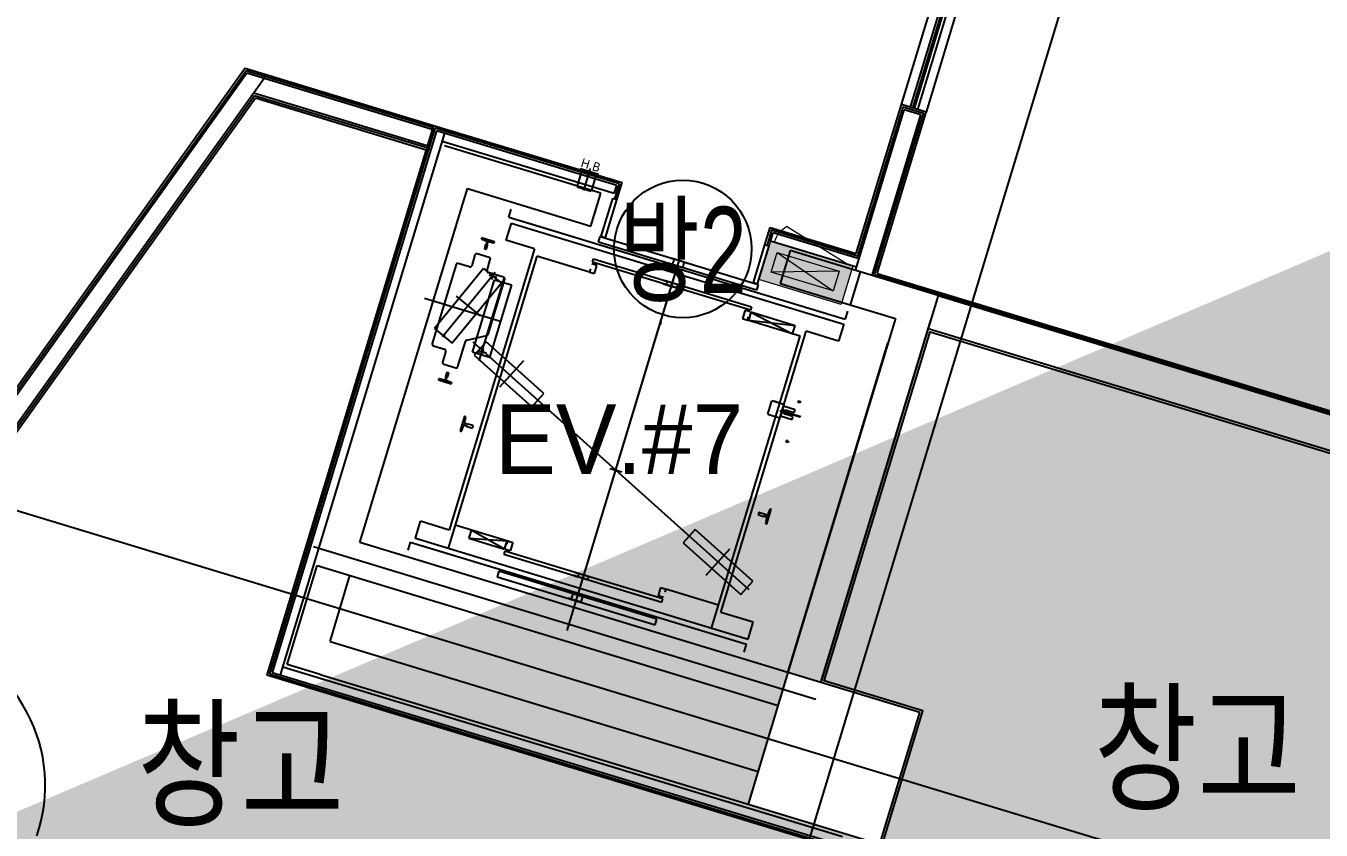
# Model space of a CAD drawing. Header units: metres. Extents: x 630750 to 860239, y 578133 to 726633.
# Drawn here: x 708306 to 715835, y 626263 to 630937 of the extents above; entities that cross this region are included whole.
import ezdxf
from ezdxf.enums import TextEntityAlignment as Align

# ---------------------------------------------------------------- set-up
doc = ezdxf.new("R2010")
doc.units = ezdxf.units.M
doc.header["$LTSCALE"] = 300
for name, pattern in [('CENTER', [50.8, 31.75, -6.35, 6.35, -6.35]), ('DASHED2', [0.375, 0.25, -0.125]), ('DOT_CENTER', [14, 12, -1, 0, -1]), ('DOTTED', [1, 0, -1]), ('HID', [2.2, 1.5, -0.7]), ('PHANTOM', [63.5, 31.75, -6.35, 6.35, -6.35, 6.35, -6.35]), ('업무시설_xr-base$0$CONTINOUS', [0])]:
    doc.linetypes.add(name, pattern=pattern)
for name, color, linetype in [('1', 3, 'Continuous'), ('A-CEN-1', 1, 'Continuous'), ('A-CON', 2, 'Continuous'), ('A-ELE-7', 7, 'Continuous'), ('A-TXT', 3, 'Continuous'), ('A-TXT-S', 3, 'Continuous'), ('A-WAL-BLK', 3, 'Continuous'), ('A-WALL-CONC', 2, 'Continuous'), ('KUK-DOOR', 4, 'Continuous'), ('KUK-DRYWALL', 4, 'Continuous'), ('KUK-F-천정라인', 8, 'DASHED2'), ('KUK-WINDOW', 4, 'Continuous'), ('KUK-석고보드', 201, 'Continuous'), ('Text-방', 7, 'Continuous'), ('xref-평면도$0$A-WAL-BLK', 3, 'Continuous'), ('xref-평면도$0$A-WALL-CONC', 2, 'Continuous')]:
    doc.layers.add(name, color=color, linetype=linetype)
doc.layers.add('중심선-1', color=4, linetype='CENTER', lineweight=15)
doc.styles.add('TEXT(돋음)', font='')
doc.styles.add('돋움', font='')
doc.styles.add('맑은고딕', font='')
doc.styles.get('TEXT(돋음)').set_extended_font_data('Dotum')
doc.styles.get('돋움').set_extended_font_data('Dotum')
doc.styles.get('맑은고딕').set_extended_font_data('Malgun Gothic')

# ---------------------------------------------------------------- blocks, each defined once
blk = doc.blocks.new('ELEV.7')
at = {"layer": 'A-ELE-7', "color": 5, "linetype": 'Continuous'}
for p, q in [((-365803.9, 189477.7), (-365828.9, 189477.7)), ((-365828.9, 189248.7), (-365828.9, 189477.7)), ((-365803.9, 189248.7), (-365803.9, 189477.7)), ((-364903.9, 189477.7), (-364878.9, 189477.7)), ((-364903.9, 189248.7), (-364903.9, 189477.7)), ((-364878.9, 189248.7), (-364878.9, 189477.7)), ((-366375.9, 189199.2), (-366375.9, 189247.9)), ((-365833.9, 189211.2), (-365833.9, 189245.2)), ((-365833.9, 189245.2), (-365273.9, 189245.2)), ((-365273.9, 189211.2), (-365833.9, 189211.2)), ((-365828.9, 189248.7), (-365803.9, 189248.7)), ((-365323.9, 189245.2), (-365403.9, 189245.2)), ((-365403.9, 189245.2), (-365383.9, 189245.2)), ((-365403.9, 189211.2), (-365323.9, 189211.2)), ((-365383.9, 189211.2), (-365403.9, 189211.2)), ((-365383.9, 189211.2), (-365383.9, 189245.2)), ((-365333.9, 189245.2), (-364873.9, 189245.2)), ((-364873.9, 189211.2), (-365333.9, 189211.2)), ((-365323.9, 189245.2), (-365323.9, 189211.2)), ((-364903.9, 189248.7), (-364878.9, 189248.7)), ((-364873.9, 189245.2), (-364873.9, 189211.2)), ((-364873.9, 189245.2), (-364873.9, 189215.2)), ((-364331.9, 189247.9), (-364331.9, 189199.2)), ((-366375.9, 189199.2), (-365353.9, 189199.2)), ((-366352.6, 189169.2), (-366352.6, 189066.2)), ((-366352.6, 189169.2), (-365353.9, 189169.2)), ((-366300.8, 189199.2), (-365353.9, 189199.2)), ((-365353.9, 189199.2), (-364331.9, 189199.2)), ((-365353.9, 189199.2), (-364331.9, 189199.2)), ((-365353.9, 189169.2), (-364331.9, 189169.2)), ((-364331.9, 189169.2), (-364331.9, 189066.2)), ((-366178.9, 189066.2), (-366352.6, 189066.2)), ((-366178.9, 189066.2), (-366178.9, 187358.2)), ((-365833.9, 189089.2), (-365833.9, 189109.2)), ((-365833.9, 189109.2), (-365273.9, 189109.2)), ((-365273.9, 189089.2), (-365833.9, 189089.2)), ((-365803.9, 189079.2), (-365833.9, 189079.2)), ((-365803.9, 189029.2), (-365803.9, 189079.2)), ((-365323.9, 189109.2), (-365403.9, 189109.2)), ((-365403.9, 189109.2), (-365383.9, 189109.2)), ((-365403.9, 189089.2), (-365323.9, 189089.2)), ((-365383.9, 189089.2), (-365403.9, 189089.2)), ((-365383.9, 189089.2), (-365383.9, 189109.2)), ((-365333.9, 189109.2), (-364873.9, 189109.2)), ((-364873.9, 189089.2), (-365333.9, 189089.2)), ((-365323.9, 189109.2), (-365323.9, 189089.2)), ((-364903.9, 189079.2), (-364903.9, 189029.2)), ((-364873.9, 189079.2), (-364903.9, 189079.2)), ((-364873.9, 189109.2), (-364873.9, 189089.2)), ((-364867.7, 189078.5), (-364867.8, 189028.5)), ((-364600.2, 189078.1), (-364867.8, 189028.5)), ((-364600.2, 189078.1), (-364867.7, 189078.5)), ((-364867.7, 189078.5), (-364600.3, 189028.1)), ((-364600.3, 189028.1), (-364600.2, 189078.1)), ((-364528.9, 187358.2), (-364528.9, 189066.2)), ((-364331.9, 189066.2), (-364528.9, 189066.2)), ((-366492.1, 189037.1), (-366492.1, 189036.2)), ((-366414.1, 189037), (-366492.1, 189037.1)), ((-366492.1, 189033.1), (-366492.1, 189036.2)), ((-366489.3, 189030.9), (-366459.8, 189029.4)), ((-366458.1, 189007.1), (-366458.1, 188983.1)), ((-366456.1, 189024.2), (-366456.1, 189010)), ((-366450.1, 188981.1), (-366456.1, 188981.1)), ((-366450.1, 189010), (-366450.1, 189024.2)), ((-366448.1, 189007.1), (-366448.1, 188983.1)), ((-366446.4, 189029.4), (-366416.9, 189030.8)), ((-366414.1, 189036.1), (-366414.1, 189037)), ((-366414.1, 189036.1), (-366414.1, 189037)), ((-366414.1, 189033), (-366414.1, 189037)), ((-366414.1, 189036.1), (-366414.1, 189037)), ((-366414.1, 189036.1), (-366414.1, 189033)), ((-366414.1, 189036.1), (-366414.1, 189033)), ((-366153.9, 189029.2), (-366153.9, 187255.2)), ((-365833.9, 189029.2), (-366153.9, 189029.2)), ((-365833.9, 189048.4), (-365833.9, 189029.2)), ((-365827.4, 189029.2), (-365833.9, 189029.2)), ((-365833.9, 189029.2), (-365824.9, 189029.2)), ((-365824.9, 189029.2), (-365803.9, 189029.2)), ((-364903.9, 189029.2), (-364873.9, 189029.2)), ((-364873.9, 189029.2), (-364873.9, 189048.4)), ((-364553.9, 189029.2), (-364873.9, 189029.2)), ((-364553.9, 187255.2), (-364553.9, 189029.2)), ((-366499.6, 188931.1), (-366499.6, 188866.1)), ((-366416.6, 188941.1), (-366489.6, 188941.1)), ((-366406.6, 188866.1), (-366406.6, 188931.1)), ((-366428.9, 188869.7), (-366601.1, 188453.9)), ((-366588.1, 188846.1), (-366588.1, 188366.1)), ((-366509.6, 188856.1), (-366578.1, 188856.1)), ((-366428.9, 188869.7), (-366305.1, 188818.4)), ((-366303.1, 188856.1), (-366396.6, 188856.1)), ((-366293.1, 188511.8), (-366293.1, 188846.1)), ((-365353.1, 188870.7), (-365353.1, 188857.7)), ((-366305.1, 188818.4), (-366477.3, 188402.6)), ((-366350.1, 188826.1), (-366246.1, 188826.1)), ((-366350.1, 188386.1), (-366350.1, 188826.1)), ((-366246.1, 188826.1), (-366246.1, 188386.1)), ((-364601.9, 188540.9), (-364601.9, 188621.9)), ((-364528.9, 188621.9), (-364601.9, 188621.9)), ((-364571.2, 188621.9), (-364591.2, 188621.9)), ((-364533.4, 188603.4), (-364528.9, 188603.4)), ((-364533.4, 188603.4), (-364528.9, 188603.4)), ((-364528.9, 188621.9), (-364528.9, 188540.9)), ((-364457.9, 188610.9), (-364528.9, 188610.9)), ((-364457.9, 188593.9), (-364457.9, 188610.9)), ((-364601.9, 188540.9), (-364528.9, 188540.9)), ((-364542.5, 188581.4), (-364504, 188581.4)), ((-364542.5, 188581.4), (-364504, 188581.4)), ((-364528.9, 188596.4), (-364525.9, 188596.4)), ((-364528.9, 188589.4), (-364528.9, 188559.4)), ((-364525.9, 188566.4), (-364528.9, 188566.4)), ((-364528.9, 188551.9), (-364457.9, 188551.9)), ((-364525.9, 188596.4), (-364525.9, 188566.4)), ((-364513.9, 188568.9), (-364513.9, 188593.9)), ((-364513.9, 188593.9), (-364457.9, 188593.9)), ((-364457.9, 188568.9), (-364513.9, 188568.9)), ((-364503.9, 188583), (-364503.9, 188579.8)), ((-364503.9, 188583), (-364413.9, 188583)), ((-364503.9, 188579.8), (-364417.1, 188579.8)), ((-364457.9, 188551.9), (-364457.9, 188568.9)), ((-366601.1, 188453.9), (-366477.3, 188402.6)), ((-366401.6, 188443.4), (-366298.1, 188503.2)), ((-366290.7, 188466.4), (-366334.6, 188372.1)), ((-365882.8, 188276.2), (-366290.7, 188466.4)), ((-366406.6, 188281.1), (-366406.6, 188434.8)), ((-366246.1, 188386.1), (-366350.1, 188386.1)), ((-366578.1, 188356.1), (-366509.6, 188356.1)), ((-366499.6, 188346.1), (-366499.6, 188281.1)), ((-366334.6, 188372.1), (-365926.8, 188181.9)), ((-366489.6, 188271.1), (-366416.6, 188271.1)), ((-366458.1, 188229.1), (-366458.1, 188205.1)), ((-366456.1, 188231.1), (-366450.1, 188231.1)), ((-366448.1, 188229.1), (-366448.1, 188205.1)), ((-365926.8, 188181.9), (-365882.8, 188276.2)), ((-366492.1, 188176.1), (-366492.1, 188179.2)), ((-366492.1, 188176.1), (-366492.1, 188175.1)), ((-366492.1, 188175.1), (-366414.1, 188175.1)), ((-366459.8, 188182.9), (-366489.3, 188181.4)), ((-366456.1, 188202.3), (-366456.1, 188188.1)), ((-366450.1, 188188.1), (-366450.1, 188202.3)), ((-366416.9, 188181.4), (-366446.4, 188182.9)), ((-366414.1, 188179.2), (-366414.1, 188176.1)), ((-366414.1, 188175.1), (-366414.1, 188176.1)), ((-366281.9, 188016.6), (-366284.9, 188016.6)), ((-366281.9, 188016.6), (-366284.9, 188016.6)), ((-366284.9, 188016.6), (-366284.9, 187927.6)), ((-366275.1, 187981.9), (-366276.9, 188011.9)), ((-364430.8, 188011.9), (-364432.6, 187981.9)), ((-364422.9, 188016.6), (-364425.8, 188016.6)), ((-364422.9, 188016.6), (-364425.8, 188016.6)), ((-364422.9, 187927.6), (-364422.9, 188016.6)), ((-366284.9, 187927.6), (-366281.9, 187927.6)), ((-366276.9, 187932.4), (-366276.5, 187939.5)), ((-366276.5, 187939.5), (-366275.1, 187962.4)), ((-366257.9, 187977.1), (-366270.1, 187977.1)), ((-366270.1, 187967.1), (-366257.9, 187967.1)), ((-366254.9, 187980.1), (-366224.9, 187980.1)), ((-366254.9, 187964.1), (-366224.9, 187964.1)), ((-366222.9, 187978.1), (-366222.9, 187966.1)), ((-365388.9, 187972.1), (-365317.4, 187972.1)), ((-365388.9, 187972.1), (-365317.4, 187972.1)), ((-364484.9, 187966.1), (-364484.9, 187978.1)), ((-364482.9, 187980.1), (-364452.9, 187980.1)), ((-364482.9, 187964.1), (-364452.9, 187964.1)), ((-364437.6, 187977.1), (-364449.9, 187977.1)), ((-364449.9, 187967.1), (-364437.6, 187967.1)), ((-364432.6, 187962.4), (-364431.3, 187939.5)), ((-364431.3, 187939.5), (-364430.8, 187932.4)), ((-364425.8, 187927.6), (-364422.9, 187927.6)), ((-364811.2, 187776.5), (-364855.1, 187682.2)), ((-364403.3, 187586.3), (-364811.2, 187776.5)), ((-364855.1, 187682.2), (-364447.3, 187492)), ((-364447.3, 187492), (-364403.3, 187586.3)), ((-366178.9, 187358.2), (-366352.6, 187358.2)), ((-366352.6, 187255.2), (-366352.6, 187358.2)), ((-365833.9, 187395.2), (-366153.9, 187395.2)), ((-366056, 187395.2), (-366056, 187345.2)), ((-366056, 187345.2), (-365838.5, 187395.2)), ((-365838.5, 187345.2), (-366056, 187395.2)), ((-366056, 187345.2), (-365838.5, 187345.2)), ((-365838.5, 187345.2), (-365838.5, 187395.2)), ((-365827.4, 187395.2), (-365833.9, 187395.2)), ((-365833.9, 187395.2), (-365824.9, 187395.2)), ((-365833.9, 187375.9), (-365833.9, 187395.2)), ((-365803.9, 187345.2), (-365833.9, 187345.2)), ((-365833.9, 187335.2), (-365833.9, 187315.2)), ((-365273.9, 187335.2), (-365833.9, 187335.2)), ((-365824.9, 187395.2), (-365803.9, 187395.2)), ((-365803.9, 187395.2), (-365803.9, 187345.2)), ((-365403.9, 187335.2), (-365323.9, 187335.2)), ((-365383.9, 187335.2), (-365403.9, 187335.2)), ((-365383.9, 187335.2), (-365383.9, 187315.2)), ((-364873.9, 187335.2), (-365333.9, 187335.2)), ((-365323.9, 187315.2), (-365323.9, 187335.2)), ((-364903.9, 187395.2), (-364873.9, 187395.2)), ((-364903.9, 187345.2), (-364903.9, 187395.2)), ((-364873.9, 187345.2), (-364903.9, 187345.2)), ((-364873.9, 187395.2), (-364873.9, 187375.9)), ((-364553.9, 187395.2), (-364873.9, 187395.2)), ((-364873.9, 187315.2), (-364873.9, 187335.2)), ((-364331.9, 187358.2), (-364528.9, 187358.2)), ((-364331.9, 187255.2), (-364331.9, 187358.2)), ((-366352.6, 187255.2), (-365353.9, 187255.2)), ((-365833.9, 187315.2), (-365273.9, 187315.2)), ((-365323.9, 187315.2), (-365403.9, 187315.2)), ((-365403.9, 187315.2), (-365383.9, 187315.2)), ((-365353.9, 187255.2), (-364331.9, 187255.2)), ((-365333.9, 187315.2), (-364873.9, 187315.2)), ((-366375.9, 187225.2), (-365353.9, 187225.2)), ((-366375.9, 187225.2), (-366375.9, 187176.4)), ((-366300.8, 187225.2), (-365353.9, 187225.2)), ((-365833.9, 187213.2), (-365833.9, 187179.2)), ((-365273.9, 187213.2), (-365833.9, 187213.2)), ((-365833.9, 187179.2), (-365273.9, 187179.2)), ((-365833.9, 187179.2), (-365273.9, 187179.2)), ((-365403.9, 187213.2), (-365323.9, 187213.2)), ((-365383.9, 187213.2), (-365403.9, 187213.2)), ((-365323.9, 187179.2), (-365403.9, 187179.2)), ((-365403.9, 187179.2), (-365383.9, 187179.2)), ((-365323.9, 187179.2), (-365403.9, 187179.2)), ((-365403.9, 187179.2), (-365383.9, 187179.2)), ((-365383.9, 187213.2), (-365383.9, 187179.2)), ((-365353.9, 187225.2), (-364331.9, 187225.2)), ((-365353.9, 187225.2), (-364331.9, 187225.2)), ((-364873.9, 187213.2), (-365333.9, 187213.2)), ((-365333.9, 187179.2), (-364873.9, 187179.2)), ((-365333.9, 187179.2), (-364873.9, 187179.2)), ((-365323.9, 187179.2), (-365323.9, 187213.2)), ((-364873.9, 187179.2), (-364873.9, 187213.2)), ((-364873.9, 187179.2), (-364873.9, 187209.2)), ((-364331.9, 187176.4), (-364331.9, 187225.2))]:
    blk.add_line(p, q, dxfattribs=at)
at = {"layer": 'A-ELE-7', "color": 5, "linetype": 'DOT_CENTER'}
for p, q in [((-365353.9, 186998.1), (-365353.9, 189315.6)), ((-365353.9, 186998.1), (-365353.9, 189285.6)), ((-366357.5, 188867), (-366541.3, 188423.3)), ((-366386.6, 188844), (-366341.4, 188844)), ((-366367, 188863.1), (-366367, 188822.2)), ((-366298.9, 188855), (-366298.9, 188348.4)), ((-366708.1, 188606.1), (-366239.6, 188606.1)), ((-366535.8, 188670.4), (-366367.8, 188600.8)), ((-364459.6, 188662.1), (-364437.1, 188662.1)), ((-364448.9, 188653), (-364448.9, 188672)), ((-366546.9, 188428.3), (-366530.3, 188428.3)), ((-366539.2, 188438.4), (-366539.2, 188419)), ((-364408.4, 187531.3), (-366363.3, 188442.9)), ((-366314.7, 188404.6), (-366269.4, 188404.6)), ((-366295.1, 188423.7), (-366295.1, 188382.8)), ((-366138.2, 188240.2), (-366051, 188427.4)), ((-364459.6, 188422.2), (-364437.1, 188422.2)), ((-364448.9, 188413), (-364448.9, 188432)), ((-364588.1, 187724.9), (-364675.4, 187537.7))]:
    blk.add_line(p, q, dxfattribs=at)
at = {"layer": 'A-ELE-7', "color": 5, "linetype": 'DOTTED'}
for p, q in [((-366352.6, 189169.2), (-366098.9, 189169.2)), ((-366352.6, 187255.2), (-366048.9, 187255.2))]:
    blk.add_line(p, q, dxfattribs=at)
at = {"layer": 'A-ELE-7', "color": 5}
for p, q in [((-365903.9, 187137.1), (-365903.9, 187137.1)), ((-365353.9, 186998.1), (-365353.9, 186998.1))]:
    blk.add_line(p, q, dxfattribs=at)
at = {"layer": 'A-ELE-7', "color": 5, "linetype": 'Continuous'}
for centre in [(-366367, 188844), (-366298.1, 188826.1), (-364448.9, 188662.1), (-366539.2, 188428.3), (-366315.1, 188401.5), (-366298.1, 188386.1), (-366295.1, 188404.6), (-364448.9, 188422.2)]:
    blk.add_circle(centre, 4, dxfattribs=at)
for centre, radius, start, end in [((-366489.5, 189033.5), 2.61, 188.95524, 274.82623), ((-366460.7, 189024.9), 4.63, 352.42989, 79.04729), ((-366458.5, 189009.6), 2.46, 279.71175, 9.71175), ((-366456.1, 188983.1), 2, 180, 270), ((-366445.5, 189024.9), 4.63, 100.95271, 187.57011), ((-366447.7, 189009.6), 2.46, 170.28825, 260.28825), ((-366450.1, 188983.1), 2, 270, 0), ((-366416.7, 189033.4), 2.61, 265.17377, 351.04476), ((-366416.7, 189033.4), 2.61, 265.17377, 351.04476), ((-366416.7, 189033.4), 2.61, 265.17377, 351.04476), ((-366489.6, 188931.1), 10, 90, 180), ((-366416.6, 188931.1), 10, 0, 90), ((-366578.1, 188846.1), 10, 90, 180), ((-366509.6, 188866.1), 10, 270, 0), ((-366396.6, 188866.1), 10, 180, 270), ((-366303.1, 188846.1), 10, 0, 90), ((-366303.1, 188511.8), 10, 300, 0), ((-366396.6, 188434.8), 10, 120, 180), ((-366578.1, 188366.1), 10, 180, 270), ((-366509.6, 188346.1), 10, 0, 90), ((-366489.6, 188281.1), 10, 180, 270), ((-366456.1, 188229.1), 2, 90, 180), ((-366450.1, 188229.1), 2, 0, 90), ((-366416.6, 188281.1), 10, 270, 0), ((-366489.5, 188178.8), 2.61, 85.17377, 171.04476), ((-366460.7, 188187.4), 4.63, 280.95271, 7.57011), ((-366458.5, 188202.7), 2.46, 350.28825, 80.28825), ((-366447.7, 188202.7), 2.46, 99.71175, 189.71175), ((-366445.5, 188187.4), 4.63, 172.42989, 259.04729), ((-366416.7, 188178.8), 2.61, 8.95524, 94.82623), ((-366281.9, 188011.6), 5, 3.38259, 90), ((-366281.9, 188011.6), 5, 3.38259, 90), ((-366281.9, 188011.6), 5, 3.38259, 90), ((-364425.8, 188011.6), 5, 90, 176.61741), ((-364425.8, 188011.6), 5, 90, 176.61741), ((-364425.8, 188011.6), 5, 90, 176.61741), ((-366281.9, 187932.6), 5, 270, 356.61741), ((-366270.1, 187982.1), 5, 183.38259, 270), ((-366270.1, 187962.1), 5, 90, 176.61741), ((-366257.9, 187980.1), 3, 270, 0), ((-366257.9, 187964.1), 3, 0, 90), ((-366224.9, 187978.1), 2, 0, 90), ((-366224.9, 187978.1), 2, 0, 90), ((-366224.9, 187966.1), 2, 270, 0), ((-366224.9, 187966.1), 2, 270, 0), ((-364482.9, 187978.1), 2, 90, 180), ((-364482.9, 187978.1), 2, 90, 180), ((-364482.9, 187966.1), 2, 180, 270), ((-364482.9, 187966.1), 2, 180, 270), ((-364449.9, 187980.1), 3, 180, 270), ((-364449.9, 187964.1), 3, 90, 180), ((-364437.6, 187982.1), 5, 270, 356.61741), ((-364437.6, 187962.1), 5, 3.38259, 90), ((-364425.8, 187932.6), 5, 183.38259, 270)]:
    blk.add_arc(centre, radius, start, end, dxfattribs=at)
blk = doc.blocks.new('con1')
at = {"layer": 'A-WALL-CONC', "linetype": '업무시설_xr-base$0$CONTINOUS'}
h = blk.add_hatch(color=253, dxfattribs=at)
h.dxf.hatch_style = 1
h.paths.add_polyline_path([(-302595.9, -253222.2), (-301895.9, -253222.2), (-301895.9, -253922.2), (-302595.9, -253922.2)])
h.paths.add_polyline_path([(-384245.9, -253222.2), (-383545.9, -253222.2), (-383545.9, -253922.2), (-384245.9, -253922.2)])
h.paths.add_polyline_path([(-335095.9, -253172.2), (-334295.9, -253172.2), (-334295.9, -253972.2), (-335095.9, -253972.2)])
h.paths.add_polyline_path([(-354895.9, -253172.2), (-354095.9, -253172.2), (-354095.9, -253972.2), (-354895.9, -253972.2)])
h.paths.add_polyline_path([(-374695.9, -253172.2), (-373895.9, -253172.2), (-373895.9, -253972.2), (-374695.9, -253972.2)])
h.paths.add_polyline_path([(-325195.9, -253172.2), (-324395.9, -253172.2), (-324395.9, -253972.2), (-325195.9, -253972.2)])
h.paths.add_polyline_path([(-364745.9, -253222.2), (-364045.9, -253222.2), (-364045.9, -253922.2), (-364745.9, -253922.2)])
h.paths.add_polyline_path([(-344945.9, -253222.2), (-344245.9, -253222.2), (-344245.9, -253922.2), (-344945.9, -253922.2)])
h.paths.add_polyline_path([(-310045.9, -253222.2), (-309345.9, -253222.2), (-309345.9, -253922.2), (-310045.9, -253922.2)])
h.paths.add_polyline_path([(-318595.9, -253172.2), (-317795.9, -253172.2), (-317795.9, -253972.2), (-318595.9, -253972.2)])
h.paths.add_polyline_path([(-384245.9, -310859.9), (-383445.9, -310859.9), (-383445.9, -311659.9), (-384245.9, -311659.9)])
h.paths.add_polyline_path([(-384245.9, -305472.2), (-383445.9, -305472.2), (-383445.9, -306272.2), (-384245.9, -306272.2)])
h.paths.add_polyline_path([(-384245.9, -295572.2), (-383445.9, -295572.2), (-383445.9, -296372.2), (-384245.9, -296372.2)])
h.paths.add_polyline_path([(-384195.9, -276472.2), (-383595.9, -276472.2), (-383595.9, -275872.2), (-384195.9, -275872.2)])
h.paths.add_polyline_path([(-384245.9, -285672.2), (-383445.9, -285672.2), (-383445.9, -286472.2), (-384245.9, -286472.2)])
h.paths.add_polyline_path([(-384295.9, -269172.2), (-383495.9, -269172.2), (-383495.9, -269972.2), (-384295.9, -269972.2)])
h.paths.add_polyline_path([(-384295.9, -260672.2), (-383495.9, -260672.2), (-383495.9, -261472.2), (-384295.9, -261472.2)])
h.paths.add_polyline_path([(-376995.9, -285572.2), (-376195.9, -285572.2), (-376195.9, -286372.2), (-376995.9, -286372.2)], flags=17)
h.paths.add_polyline_path([(-374695.9, -276572.2), (-373895.9, -276572.2), (-373895.9, -275772.2), (-374695.9, -275772.2)], flags=17)
h.paths.add_polyline_path([(-364695.9, -285772.2), (-364095.9, -285772.2), (-364095.9, -286372.2), (-364695.9, -286372.2)], flags=17)
h.paths.add_polyline_path([(-364795.9, -275772.2), (-363995.9, -275772.2), (-363995.9, -276572.2), (-364795.9, -276572.2)], flags=17)
edge = h.paths.add_edge_path(flags=16)
edge.add_arc((-376495.9, -295972.2), 450, 0, 360)
edge = h.paths.add_edge_path(flags=16)
edge.add_arc((-354495.9, -302572.2), 450, 0, 360)
edge = h.paths.add_edge_path(flags=16)
edge.add_arc((-364395.9, -295972.2), 350, 0, 360)
edge = h.paths.add_edge_path(flags=16)
edge.add_arc((-354495.9, -295972.2), 450, 0, 360)
edge = h.paths.add_edge_path(flags=16)
edge.add_arc((-344595.9, -302572.2), 350, 0, 360)
edge = h.paths.add_edge_path(flags=16)
edge.add_arc((-344595.9, -295972.2), 350, 0, 360)
edge = h.paths.add_edge_path(flags=16)
edge.add_arc((-364395.9, -302572.2), 350, 0, 360)
h.paths.add_polyline_path([(-375978.1, -305715.7), (-376743.7, -305483.5), (-376976, -306249), (-376210.4, -306481.3)], flags=17)
h.paths.add_polyline_path([(-378097.8, -312701.2), (-378863.4, -312468.9), (-379095.6, -313234.5), (-378330.1, -313466.8)], flags=16)
h.paths.add_polyline_path([(-354767.9, -312099.6), (-355533.5, -311867.3), (-355765.8, -312632.8), (-355000.2, -312865.1)], flags=17)
h.paths.add_polyline_path([(-347591.1, -314277.3), (-348356.6, -314045), (-348588.9, -314810.6), (-347823.4, -315042.9)], flags=17)
h.paths.add_polyline_path([(-349725.3, -321310.6), (-350490.8, -321078.3), (-350723.1, -321843.9), (-349957.6, -322076.2)], flags=17)
h.paths.add_polyline_path([(-359198.7, -318436), (-359964.3, -318203.7), (-360196.6, -318969.2), (-359431, -319201.5)], flags=17)
edge = h.paths.add_edge_path(flags=16)
edge.add_arc((-324745.9, -312472.2), 450, 0, 360)
h.paths.add_polyline_path([(-318595.9, -311972.2), (-317795.9, -311972.2), (-317795.9, -312972.2), (-318595.9, -312972.2)], flags=17)
edge = h.paths.add_edge_path(flags=16)
edge.add_arc((-335145.9, -312472.2), 350, 0, 360)
edge = h.paths.add_edge_path(flags=16)
edge.add_arc((-338616.5, -317418.6), 450, 0, 360)
h.paths.add_polyline_path([(-340251.8, -324185.3), (-341017.4, -323953), (-341249.7, -324718.5), (-340484.1, -324950.8)], flags=17)
edge = h.paths.add_edge_path(flags=17)
edge.add_arc((-324745.9, -319072.2), 450, 0, 360)
h.paths.add_polyline_path([(-318695.9, -318672.2), (-317695.9, -318672.2), (-317695.9, -319472.2), (-318695.9, -319472.2)], flags=17)
h.paths.add_polyline_path([(-310095.9, -327072.2), (-309295.9, -327072.2), (-309295.9, -327872.2), (-310095.9, -327872.2)])
h.paths.add_polyline_path([(-316095.9, -322372.2), (-316095.9, -325422.2), (-311307.7, -325422.2), (-311307.7, -325222.2), (-315895.9, -325222.2), (-315895.9, -322572.2), (-309695.9, -322572.2), (-309695.9, -325222.2), (-310307.7, -325222.2), (-310307.7, -325422.2), (-309495.9, -325422.2), (-309495.9, -322372.2)], flags=17)
edge = h.paths.add_edge_path(flags=17)
edge.add_arc((-324795.9, -327472.2), 400, 0, 360)
edge = h.paths.add_edge_path(flags=17)
edge.add_arc((-318195.9, -329272.2), 450, 0, 360)
h.paths.add_polyline_path([(-310095.9, -331472.2), (-309295.9, -331472.2), (-309295.9, -332272.2), (-310095.9, -332272.2)])
edge = h.paths.add_edge_path(flags=16)
edge.add_arc((-334695.9, -302572.2), 350, 0, 360)
edge = h.paths.add_edge_path(flags=17)
edge.add_arc((-334695.9, -286072.2), 350, 0, 360)
edge = h.paths.add_edge_path(flags=16)
edge.add_arc((-334695.9, -295972.2), 350, 0, 360)
edge = h.paths.add_edge_path(flags=17)
edge.add_arc((-344595.9, -286072.2), 450, 0, 360)
h.paths.add_polyline_path([(-318595.9, -295472.2), (-317795.9, -295472.2), (-317795.9, -296472.2), (-318595.9, -296472.2)], flags=17)
h.paths.add_polyline_path([(-318595.9, -302072.2), (-317795.9, -302072.2), (-317795.9, -303072.2), (-318595.9, -303072.2)], flags=17)
edge = h.paths.add_edge_path(flags=16)
edge.add_arc((-324795.9, -302572.2), 450, 0, 360)
edge = h.paths.add_edge_path(flags=16)
edge.add_arc((-324795.9, -295972.2), 450, 0, 360)
edge = h.paths.add_edge_path(flags=17)
edge.add_arc((-324795.9, -286072.2), 450, 0, 360)
edge = h.paths.add_edge_path(flags=17)
edge.add_arc((-334695.9, -276172.2), 450, 0, 360)
edge = h.paths.add_edge_path(flags=17)
edge.add_arc((-344595.9, -276172.2), 450, 0, 360)
h.paths.add_polyline_path([(-318595.9, -275772.2), (-317795.9, -275772.2), (-317795.9, -276572.2), (-318595.9, -276572.2)], flags=17)
h.paths.add_polyline_path([(-318595.9, -285672.2), (-317795.9, -285672.2), (-317795.9, -286472.2), (-318595.9, -286472.2)], flags=17)
edge = h.paths.add_edge_path(flags=17)
edge.add_arc((-324795.9, -276172.2), 450, 0, 360)
h.paths.add_polyline_path([(-364795.9, -260672.2), (-363995.9, -260672.2), (-363995.9, -261472.2), (-364795.9, -261472.2)])
h.paths.add_polyline_path([(-364795.9, -269172.2), (-363995.9, -269172.2), (-363995.9, -269972.2), (-364795.9, -269972.2)], flags=17)
h.paths.add_polyline_path([(-325195.9, -269172.2), (-324395.9, -269172.2), (-324395.9, -269972.2), (-325195.9, -269972.2)], flags=17)
h.paths.add_polyline_path([(-310845.9, -260722.2), (-310045.9, -260722.2), (-310045.9, -261522.2), (-310845.9, -261522.2)], flags=17)
h.paths.add_polyline_path([(-325195.9, -260672.2), (-324395.9, -260672.2), (-324395.9, -261472.2), (-325195.9, -261472.2)])
h.paths.add_polyline_path([(-335095.9, -260672.2), (-334295.9, -260672.2), (-334295.9, -261472.2), (-335095.9, -261472.2)])
h.paths.add_polyline_path([(-344995.9, -260672.2), (-344195.9, -260672.2), (-344195.9, -261472.2), (-344995.9, -261472.2)])
h.paths.add_polyline_path([(-354895.9, -260672.2), (-354095.9, -260672.2), (-354095.9, -261472.2), (-354895.9, -261472.2)])
h.paths.add_polyline_path([(-354895.9, -269172.2), (-354095.9, -269172.2), (-354095.9, -269972.2), (-354895.9, -269972.2)], flags=17)
h.paths.add_polyline_path([(-344995.9, -269172.2), (-344195.9, -269172.2), (-344195.9, -269972.2), (-344995.9, -269972.2)], flags=17)
h.paths.add_polyline_path([(-335095.9, -269172.2), (-334295.9, -269172.2), (-334295.9, -269972.2), (-335095.9, -269972.2)], flags=17)
h.paths.add_polyline_path([(-310145.9, -275772.2), (-309345.9, -275772.2), (-309345.9, -276572.2), (-310145.9, -276572.2)])
h.paths.add_polyline_path([(-310145.9, -269172.2), (-309345.9, -269172.2), (-309345.9, -269972.2), (-310145.9, -269972.2)])
h.paths.add_polyline_path([(-309945.9, -312172.2), (-309345.9, -312172.2), (-309345.9, -312772.2), (-309945.9, -312772.2)], flags=17)
h.paths.add_polyline_path([(-309945.9, -302272.2), (-309345.9, -302272.2), (-309345.9, -302872.2), (-309945.9, -302872.2)], flags=17)
h.paths.add_polyline_path([(-310145.9, -295572.2), (-309345.9, -295572.2), (-309345.9, -296372.2), (-310145.9, -296372.2)])
h.paths.add_polyline_path([(-310145.9, -285672.2), (-309345.9, -285672.2), (-309345.9, -286472.2), (-310145.9, -286472.2)])
h.paths.add_polyline_path([(-366406.6, -311179.9), (-366585, -311089.4), (-367172.8, -312248.9), (-366994.4, -312339.4)], flags=16)
h.paths.add_polyline_path([(-367582.3, -313498.9), (-367760.7, -313408.4), (-368303.3, -314478.7), (-368124.9, -314569.2)], flags=16)
h.paths.add_polyline_path([(-374501.4, -323406.8), (-375266.9, -323174.5), (-375499.2, -323940), (-374733.7, -324172.3)], flags=17)
h.paths.add_polyline_path([(-380817, -321490.3), (-381582.5, -321258), (-381814.8, -322023.6), (-381049.3, -322255.9)])
h.paths.add_polyline_path([(-319504.7, -329605.3), (-319562.8, -329796.7), (-318586.8, -330092.9), (-318528.7, -329901.5)], flags=17)
h.paths.add_polyline_path([(-317399.5, -330244.1), (-317457.6, -330435.5), (-316481.5, -330731.7), (-316423.5, -330540.3)], flags=17)
h.paths.add_polyline_path([(-315294.3, -330882.9), (-315352.4, -331074.3), (-314376.3, -331370.5), (-314318.3, -331179.1)], flags=17)
h.paths.add_polyline_path([(-313189.1, -331521.7), (-313247.2, -331713.1), (-312271.1, -332009.3), (-312213, -331817.9)], flags=17)
h.paths.add_polyline_path([(-311083.9, -332160.5), (-311142, -332351.9), (-310165.9, -332648.1), (-310107.8, -332456.7)], flags=17)
h.paths.add_polyline_path([(-308978.7, -332799.4), (-309036.7, -332990.7), (-308060.7, -333286.9), (-308002.6, -333095.5)])
h.paths.add_polyline_path([(-306873.5, -333438.2), (-306931.5, -333629.5), (-305955.5, -333925.7), (-305897.4, -333734.3)])
h.paths.add_polyline_path([(-321610, -328966.5), (-321668, -329157.9), (-320692, -329454.1), (-320633.9, -329262.7)], flags=17)
h.paths.add_polyline_path([(-304768.2, -334077), (-304826.3, -334268.4), (-303850.3, -334564.5), (-303792.2, -334373.1)])
h.paths.add_polyline_path([(-366379.8, -308837.3), (-366525.2, -309124), (-365780.1, -309501.8), (-365997.1, -309929.9), (-365818.7, -310020.4), (-365281.9, -308961.4), (-368992.7, -307835.4), (-369050.7, -308026.8), (-368955, -308055.9), (-369303.5, -309204.2), (-369399.2, -309175.1), (-369457.2, -309366.5), (-369361.5, -309395.5), (-371190.9, -315424.1), (-373726.7, -314654.6), (-371897.4, -308626.1), (-370414.2, -309076.1), (-370356.1, -308884.7), (-371839.3, -308434.7), (-371490.9, -307286.4), (-370007.6, -307736.5), (-369949.6, -307545.1), (-371624.2, -307036.9), (-373976.1, -314787.9), (-369001.2, -316297.6), (-368712.8, -315728.7), (-368891.1, -315638.2), (-369103.7, -316057.4), (-370999.5, -315482.2), (-368763.6, -308113.9)], flags=17)
edge = h.paths.add_edge_path()
edge.add_line((-317995.9, -269122.2), (-318195.9, -269122.2))
edge.add_line((-318195.9, -266622.2), (-317995.9, -266622.2))
edge.add_line((-318195.9, -265972.2), (-318195.9, -266622.2))
edge.add_line((-318195.9, -269122.2), (-318195.9, -269672.2))
edge.add_line((-317995.9, -269472.2), (-317995.9, -269122.2))
edge.add_line((-317995.9, -266622.2), (-317995.9, -265972.2))
edge.add_line((-317070.9, -260922.2), (-317070.9, -260722.2))
edge.add_line((-317070.9, -260722.2), (-314895.9, -260722.2))
edge.add_line((-314895.9, -260722.2), (-314895.9, -260922.2))
edge.add_line((-314895.9, -260922.2), (-317070.9, -260922.2))
edge.add_line((-318195.9, -265972.2), (-321995.9, -265972.2))
edge.add_line((-321995.9, -265972.2), (-321995.9, -262022.2))
edge.add_line((-321995.9, -262022.2), (-321795.9, -262022.2))
edge.add_line((-321795.9, -262022.2), (-321795.9, -262922.2))
edge.add_line((-321795.9, -262922.2), (-321695.9, -262922.2))
edge.add_line((-321695.9, -262922.2), (-321695.9, -263122.2))
edge.add_line((-321695.9, -263122.2), (-321795.9, -263122.2))
edge.add_line((-321795.9, -263122.2), (-321795.9, -265772.2))
edge.add_line((-321795.9, -265772.2), (-314195.9, -265772.2))
edge.add_line((-314195.9, -265772.2), (-314195.9, -263122.2))
edge.add_line((-314195.9, -263122.2), (-320695.9, -263122.2))
edge.add_line((-320695.9, -263122.2), (-320695.9, -262922.2))
edge.add_line((-320695.9, -262922.2), (-319545.9, -262922.2))
edge.add_line((-319545.9, -262922.2), (-319545.9, -260922.2))
edge.add_line((-319545.9, -260922.2), (-321795.9, -260922.2))
edge.add_line((-321795.9, -260922.2), (-321795.9, -261022.2))
edge.add_line((-321795.9, -261022.2), (-321995.9, -261022.2))
edge.add_line((-321995.9, -261022.2), (-321995.9, -260722.2))
edge.add_line((-321995.9, -260722.2), (-317770.9, -260722.2))
edge.add_line((-317770.9, -260722.2), (-317770.9, -260922.2))
edge.add_line((-317995.9, -269472.2), (-314195.9, -269472.2))
edge.add_line((-314195.9, -269472.2), (-314195.9, -265972.2))
edge.add_line((-314195.9, -265972.2), (-317995.9, -265972.2))
edge.add_line((-317770.9, -260922.2), (-319345.9, -260922.2))
edge.add_line((-319345.9, -260922.2), (-319345.9, -262922.2))
edge.add_line((-319345.9, -262922.2), (-314195.9, -262922.2))
edge.add_line((-314195.9, -262922.2), (-314195.9, -260722.2))
edge.add_line((-314195.9, -260722.2), (-313995.9, -260722.2))
edge.add_line((-313995.9, -260722.2), (-313995.9, -269672.2))
edge.add_line((-313995.9, -269672.2), (-318195.9, -269672.2))
edge.add_line((-309345.9, -286472.2), (-309345.9, -312772.2))
edge.add_line((-309545.9, -302872.2), (-309545.9, -312172.2))
edge.add_line((-309545.9, -296372.2), (-309545.9, -302272.2))
edge.add_line((-309545.9, -286472.2), (-309545.9, -295572.2))
edge.add_line((-375426.6, -323700.8), (-380976.7, -322016.6))
edge.add_line((-334860, -324841.4), (-335146.9, -325786.6))
edge.add_line((-334660.1, -325215.5), (-334859.8, -325873.7))
edge.add_line((-324795.9, -328208.8), (-324795.9, -327872.2))
edge.add_line((-324595.9, -328060.4), (-324595.9, -327818.6))
edge.add_line((-324795.9, -328208.8), (-322797.2, -328815.2))
edge.add_line((-322797.2, -328815.2), (-322739.1, -328623.9))
edge.add_line((-322739.1, -328623.9), (-324595.9, -328060.4))
edge.add_line((-337531.2, -334677.3), (-338201, -334474.1))
edge.add_line((-338201, -334474.1), (-338404.3, -335143.9))
edge.add_line((-338404.3, -335143.9), (-337734.4, -335347.2))
edge.add_line((-337734.4, -335347.2), (-337531.2, -334677.3))
edge = h.paths.add_edge_path()
edge.add_line((-339857.9, -323400.5), (-339799.8, -323209.1))
edge.add_line((-339799.8, -323209.1), (-337930.3, -317052.2))
edge.add_line((-337930.3, -317052.2), (-338217.3, -316965))
edge.add_line((-338217.3, -316965), (-338268.5, -317133.4))
edge.add_arc((-338616.5, -317418.6), 450, -73.11347, 39.33184, ccw=False)
edge.add_line((-338485.8, -317849.2), (-340145, -323313.3))
edge.add_line((-340145, -323313.3), (-339857.9, -323400.5))
at = {"layer": 'A-CON'}
blk.add_lwpolyline([(-359198.7, -318436), (-359964.3, -318203.7), (-360196.6, -318969.2), (-359431, -319201.5)], close=True, dxfattribs=at)
blk = doc.blocks.new('VIP화장실도어-1000')
at = {"layer": 'KUK-DOOR', "color": 1}
for p, q in [((1257083, 575369.1, 0), (1257118, 575419.1, 0)), ((1257083, 575319.1, 0), (1257118, 575369.1, 0)), ((1257083, 575269.1, 0), (1257118, 575319.1, 0)), ((1257083, 574671.1, 0), (1257118, 574721.1, 0)), ((1257083, 574621.1, 0), (1257118, 574671.1, 0)), ((1257083, 574571.1, 0), (1257118, 574621.1, 0))]:
    blk.add_line(p, q, dxfattribs=at)
at = {"layer": 'KUK-DOOR', "color": 6}
for p, q in [((1257013, 574568.6, 0), (1257013, 574698.6, 0)), ((1257033, 574698.6, 0), (1257013, 574698.6, 0)), ((1257033, 574588.6, 0), (1257033, 574698.6, 0)), ((1257168, 574588.6, -6432.8), (1257168, 574698.6, -6432.8)), ((1257168, 574698.6, -6432.8), (1257188, 574698.6, -6432.8)), ((1257188, 574568.6, -6432.8), (1257188, 574698.6, -6432.8)), ((1257073, 574568.6, 0), (1257013, 574568.6, 0)), ((1257073, 574588.6, 0), (1257033, 574588.6, 0)), ((1257073, 574604.1, 0), (1257073, 574553.1, 0)), ((1257078, 574604.1, 0), (1257073, 574604.1, 0)), ((1257073, 574553.1, 0), (1257078, 574553.1, 6432.8)), ((1257123, 574604.1, -6432.8), (1257128, 574604.1, -6432.8)), ((1257128, 574553.1, -6432.8), (1257123, 574553.1, 0)), ((1257128, 574604.1, -6432.8), (1257128, 574553.1, -6432.8)), ((1257128, 574588.6, -6432.8), (1257168, 574588.6, -6432.8)), ((1257128, 574568.6, -6432.8), (1257188, 574568.6, -6432.8))]:
    blk.add_line(p, q, dxfattribs=at)
at = {"layer": 'KUK-DOOR', "color": 8}
blk.add_line((1257083, 574721.1, 0), (1257118, 574721.1, 0), dxfattribs=at)
at = {"layer": 'KUK-DOOR', "color": 251}
for p, q in [((1257078, 574603.5, 0), (1257073, 574603.5, 0)), ((1257078, 574602.4, 0), (1257073, 574602.4, 0)), ((1257078, 574600.8, 0), (1257073, 574600.8, 0)), ((1257078, 574598.2, 0), (1257073, 574598.2, 0)), ((1257078, 574593.7, 0), (1257073, 574593.7, 0)), ((1257078, 574587.5, 0), (1257073, 574587.5, 0)), ((1257078, 574569.7, 0), (1257073, 574569.7, 0)), ((1257078, 574563.5, 0), (1257073, 574563.5, 0)), ((1257078, 574559, 0), (1257073, 574559, 0)), ((1257078, 574556.4, 0), (1257073, 574556.4, 0)), ((1257078, 574554.8, 0), (1257073, 574554.8, 0)), ((1257123, 574603.5, -6432.8), (1257128, 574603.5, -6432.8)), ((1257123, 574602.4, -6432.8), (1257128, 574602.4, -6432.8)), ((1257123, 574600.8, -6432.8), (1257128, 574600.8, -6432.8)), ((1257123, 574598.2, -6432.8), (1257128, 574598.2, -6432.8)), ((1257123, 574593.7, -6432.8), (1257128, 574593.7, -6432.8)), ((1257123, 574587.5, -6432.8), (1257128, 574587.5, -6432.8)), ((1257123, 574569.7, -6432.8), (1257128, 574569.7, -6432.8)), ((1257123, 574563.5, -6432.8), (1257128, 574563.5, -6432.8)), ((1257123, 574559, -6432.8), (1257128, 574559, -6432.8)), ((1257123, 574556.4, -6432.8), (1257128, 574556.4, -6432.8)), ((1257123, 574554.8, -6432.8), (1257128, 574554.8, -6432.8))]:
    blk.add_line(p, q, dxfattribs=at)
at = {"layer": 'KUK-DOOR', "color": 7, "elevation": 0}
for points in [[(1257123, 575419.1), (1257078, 575419.1), (1257078, 575459.1), (1257082, 575459.1), (1257082, 575459.1), (1257123, 575459.1), (1257123, 575419.1)], [(1257078, 575419.1), (1257078, 574571.1)], [(1257123, 574571.1), (1257123, 575419.1)], [(1257123, 574534.1), (1257123, 574525.1), (1257078, 574527.6), (1257078, 574571.1), (1257123, 574571.1), (1257123, 574534.1)]]:
    blk.add_lwpolyline(points, dxfattribs=at)
at = {"layer": 'KUK-DOOR', "color": 1, "elevation": 0}
blk.add_lwpolyline([(1257123, 575419.1), (1257083, 575419.1)], dxfattribs=at)
for points in [[(1257083, 575369.1), (1257083, 575419.1), (1257118, 575419.1), (1257118, 575369.1)], [(1257083, 575319.1), (1257083, 575369.1), (1257118, 575369.1), (1257118, 575319.1)], [(1257083, 575269.1), (1257083, 575319.1), (1257118, 575319.1), (1257118, 575269.1)], [(1257083, 574721.1), (1257083, 575269.1), (1257118, 575269.1), (1257118, 574721.1)], [(1257083, 574671.1), (1257083, 574721.1), (1257118, 574721.1), (1257118, 574671.1)], [(1257083, 574621.1), (1257083, 574671.1), (1257118, 574671.1), (1257118, 574621.1)], [(1257083, 574571.1), (1257083, 574621.1), (1257118, 574621.1), (1257118, 574571.1)]]:
    blk.add_lwpolyline(points, close=True, dxfattribs=at)
at = {"layer": 'KUK-DOOR', "color": 1}
blk.add_arc((1257089.2, 575425.3, 0), 900.8, 177.84827, 272.15173, dxfattribs=at)

msp = doc.modelspace()

# ---------------------------------------------------------------- hatches: boundary and pattern name
at = {"linetype": 'ByBlock'}
msp.add_hatch(color=241, dxfattribs=at).paths.add_polyline_path([(713045.5, 629318), (712567, 629463.2), (712635.3, 629688.1), (713113.7, 629542.9)])

# ---------------------------------------------------------------- linework, layer by layer
at = {"layer": '1', "color": 1, "linetype": 'PHANTOM'}
for p, q in [((711510.2, 630001.2), (711539.3, 630096.9)), ((711620.6, 630072.2), (711591.6, 629976.5)), ((711510.2, 630001.2), (711591.6, 629976.5))]:
    msp.add_line(p, q, dxfattribs=at)
at = {"layer": '1', "color": 1, "linetype": 'Continuous'}
for p, q in [((711528.8, 630105.3), (711527.3, 630100.5)), ((711527.3, 630100.5), (711632.6, 630068.6)), ((711634, 630073.4), (711528.8, 630105.3)), ((711567, 630093.7), (711567.5, 630095.1)), ((711595.7, 630085), (711567, 630093.7)), ((711567.5, 630095.1), (711596.2, 630086.4)), ((711596.2, 630086.4), (711595.7, 630085)), ((711631.2, 630053.3), (711631.2, 630053.3)), ((711632.6, 630068.6), (711634, 630073.4)), ((711632.6, 630068.6), (711634, 630073.4))]:
    msp.add_line(p, q, dxfattribs=at)
at = {"layer": '1', "color": 1}
msp.add_line((711548.4, 629980.6), (711585.2, 630101.9), dxfattribs=at)
at = {"layer": 'A-CEN-1', "linetype": 'Continuous'}
for p, q in [((707021, 606967.3), (715701.1, 635572.7)), ((686992.6, 634572.3), (739605.4, 618607.4))]:
    msp.add_line(p, q, dxfattribs=at)
at = {"layer": 'A-CEN-1'}
msp.add_lwpolyline([(709978.4, 627910.9), (712898.3, 627024.9)], dxfattribs=at)
at = {"layer": 'A-CON'}
msp.add_lwpolyline([(713501.5, 626946.4), (712736, 627178.7), (712503.7, 626413.2), (713269.2, 626180.9)], close=True, dxfattribs=at)
at = {"layer": 'A-WAL-BLK'}
for p, q in [((713609.7, 629369.4), (717915.8, 628062.7)), ((713551.6, 629178), (717714.2, 627914.9))]:
    msp.add_line(p, q, dxfattribs=at)
at = {"layer": 'KUK-DRYWALL'}
for p, q in [((709590.8, 630662), (707551.6, 627812.2)), ((710668.4, 630335), (709590.8, 630662)), ((709691.8, 630631.4), (707642.5, 627767.4)), ((710639.4, 630239.4), (709630.3, 630545.5)), ((713128.9, 629515.3), (713412, 630448.3)), ((713224.6, 629486.2), (713507.7, 630419.2)), ((713507.7, 630419.2), (713412, 630448.3)), ((710692.3, 630327.8), (709737, 627179.5)), ((710740.2, 630313.3), (709784.8, 627165)), ((711740.1, 630009.8), (710692.3, 630327.8)), ((711725.6, 629962), (710725.6, 630265.4)), ((711725.6, 629962), (711740.1, 630009.8)), ((712634.7, 629686.1), (712649.2, 629734)), ((713149.2, 629582.3), (712649.2, 629734)), ((713134.7, 629534.4), (712634.7, 629686.1)), ((709737, 627179.5), (712990.5, 626192.3)), ((709799.4, 627212.9), (713052.9, 626225.6))]:
    msp.add_line(p, q, dxfattribs=at)
at = {"layer": 'KUK-F-천정라인', "ltscale": 60}
for p, q in [((713395.3, 630479.4), (714266.4, 633350.2)), ((714316.7, 633334.9), (713445.6, 630464.2)), ((714359.7, 633321.9), (713488.6, 630451.1)), ((714410, 633306.6), (713538.8, 630435.9))]:
    msp.add_line(p, q, dxfattribs=at)
at = {"layer": 'KUK-WINDOW', "color": 5, "linetype": '업무시설_xr-base$0$CONTINOUS'}
for p, q in [((713461.1, 630459.5, 0), (713991.6, 632203.6)), ((713470.7, 630456.6, 0), (714001.2, 632200.7))]:
    msp.add_line(p, q, dxfattribs=at)
at = {"layer": 'KUK-석고보드', "ltscale": 10}
for p, q in [((709580.9, 630691.2), (707528.8, 627823.4)), ((709585.8, 630676.6), (707540.2, 627817.8)), ((709580.9, 630691.2), (710675.7, 630359)), ((710672, 630347), (709585.8, 630676.6)), ((709635.3, 630531), (707653.8, 627761.8)), ((709640.2, 630516.4), (707665.2, 627756.2)), ((710635.7, 630227.4), (709635.3, 630531)), ((710632.1, 630215.4), (709640.2, 630516.4)), ((713132.5, 629613.4), (713395.3, 630479.4)), ((713254.3, 629498.1), (713538.8, 630435.9)), ((713538.8, 630435.9), (713395.3, 630479.4)), ((710675.7, 630359), (709705.8, 627162.9)), ((710684, 630343.4), (709721.4, 627171.2)), ((710675.7, 630359), (711771.3, 630026.5)), ((711755.7, 630018.2), (710684, 630343.4)), ((711729, 629930.2), (711755.7, 630018.2)), ((711741, 629926.5), (711771.3, 630026.5)), ((712602.2, 629665.2), (712632.5, 629765.2)), ((712632.5, 629765.2), (713132.5, 629613.4)), ((713239.4, 629492.2), (717997.7, 628048.3)), ((713254.3, 629498.1), (718012.5, 628054.3)), ((709721.4, 627171.2), (712974.9, 626183.9)), ((712959.3, 626175.6), (709705.8, 627162.9)), ((712959.3, 626175.6), (709705.8, 627162.9))]:
    msp.add_line(p, q, dxfattribs=at)
for points in [[(713239.4, 629492.2), (713523.3, 630427.6), (713403.6, 630463.9), (713140.9, 629597.9), (712640.9, 629749.6), (712614.2, 629661.6)], [(717365.9, 626818.8), (716474.5, 623881.1), (712914.8, 624961.2), (713520.2, 626956.4), (712946.1, 627130.6), (713561.6, 629159.3), (717695.5, 627904.9), (717656.3, 627775.7)]]:
    msp.add_lwpolyline(points, dxfattribs=at)
at = {"layer": 'Text-방', "color": 1}
msp.add_circle((712124.5, 629640.8, 280), 400, dxfattribs=at)
at = {"layer": 'xref-평면도$0$A-WAL-BLK'}
for p, q in [((709824.3, 627226.2), (709998.5, 627800.3)), ((710073.8, 627359.5), (710189.9, 627742.3)), ((710073.8, 627359.5), (712561.7, 626604.5)), ((710015.7, 627168.1), (709824.3, 627226.2)), ((710015.7, 627168.1), (712503.7, 626413.2))]:
    msp.add_line(p, q, dxfattribs=at)
at = {"layer": 'xref-평면도$0$A-WALL-CONC'}
for p, q in [((711648, 629964.6), (710739, 630240.5)), ((710248, 627933.7), (710872.3, 629991)), ((710872.3, 629991), (711590, 629773.2)), ((711590, 629773.2), (711648, 629964.6)), ((713155.2, 629507.3), (713097.1, 629315.9)), ((713609.7, 629369.4), (713155.2, 629507.3)), ((713609.7, 629369.4), (712927.4, 627120.6)), ((713097.1, 629315.9), (713360.3, 629236.1)), ((713360.3, 629236.1), (712736, 627178.7)), ((712927.4, 627120.6), (713566.2, 629225.8)), ((713316.7, 629092.5), (712736, 627178.7)), ((712736, 627178.7), (713316.7, 629092.5)), ((712736, 627178.7), (710248, 627933.7)), ((709998.5, 627800.3), (712677.9, 626987.3))]:
    msp.add_line(p, q, dxfattribs=at)
at = {"layer": 'xref-평면도$0$A-WALL-CONC', "color": 3, "linetype": 'HID'}
msp.add_lwpolyline([(713155.2, 629507.3), (712748.5, 629630.7), (712690.4, 629439.3), (713097.1, 629315.9)], dxfattribs=at)
at = {"layer": '중심선-1', "color": 1, "linetype": 'ByBlock', "ltscale": 2}
for p, q in [((713080.2, 629553.1), (712727.6, 629771)), ((712673.7, 629620.9), (712997.9, 629397.1)), ((713032.7, 629511.9), (712638.9, 629506.1))]:
    msp.add_line(p, q, dxfattribs=at)
for points in [[(713045.5, 629318), (712567, 629463.2), (712635.3, 629688.1), (713113.7, 629542.9)], [(712997.9, 629397.1), (712638.9, 629506), (712673.7, 629620.9), (713032.7, 629511.9)]]:
    msp.add_lwpolyline(points, close=True, dxfattribs=at)
msp.add_open_spline([(712659.2, 629680.8), (712665.5, 629699.6), (712678.1, 629737.4), (712711, 629759.7), (712727.6, 629771)], degree=3, knots=[0, 0, 0, 0, 57.664001, 116.024116, 116.024116, 116.024116, 116.024116], dxfattribs=at)

# ---------------------------------------------------------------- block references
at = {"rotation": 343.1200000021422}
msp.add_blockref('ELEV.7', (1006765.9, 342394.7), dxfattribs=at)
at = {"layer": 'A-CON'}
msp.add_blockref('con1', (1072700.2, 945382.4), dxfattribs=at)
at = {"layer": 'KUK-DOOR', "color": 7, "rotation": 163.1207787921931}
msp.add_blockref('VIP화장실도어-1000', (2077527.9, 812156.6), dxfattribs=at)

# ---------------------------------------------------------------- texts
at = {"layer": '1', "color": 1, "style": '맑은고딕'}
msp.add_text('H.B', height=52.5, rotation=343.11922, dxfattribs=at).set_placement((711526.8, 630119.4))
at = {"layer": 'A-TXT', "style": '돋움', "width": 0.8}
for p in [(714512.7, 626441.1, 0), (708951.3, 626347.9, 0)]:
    msp.add_text('창고', height=600, rotation=360, dxfattribs=at).set_placement(p)
at = {"layer": 'A-TXT-S', "color": 3, "style": '돋움'}
msp.add_text('EV.#7', height=405, rotation=0.00001, dxfattribs=at).set_placement((711032.8, 628332.8))
msp.add_text('EV.#7', height=405, rotation=0.00001, dxfattribs=at).set_placement((711032.8, 628332.8))
at = {"layer": 'Text-방', "style": 'TEXT(돋음)', "width": 0.75}
msp.add_text('방2', height=500, dxfattribs=at).set_placement((712124.5, 629635.4, 280), align=Align.MIDDLE_CENTER)

doc.saveas('drawing.dxf')
